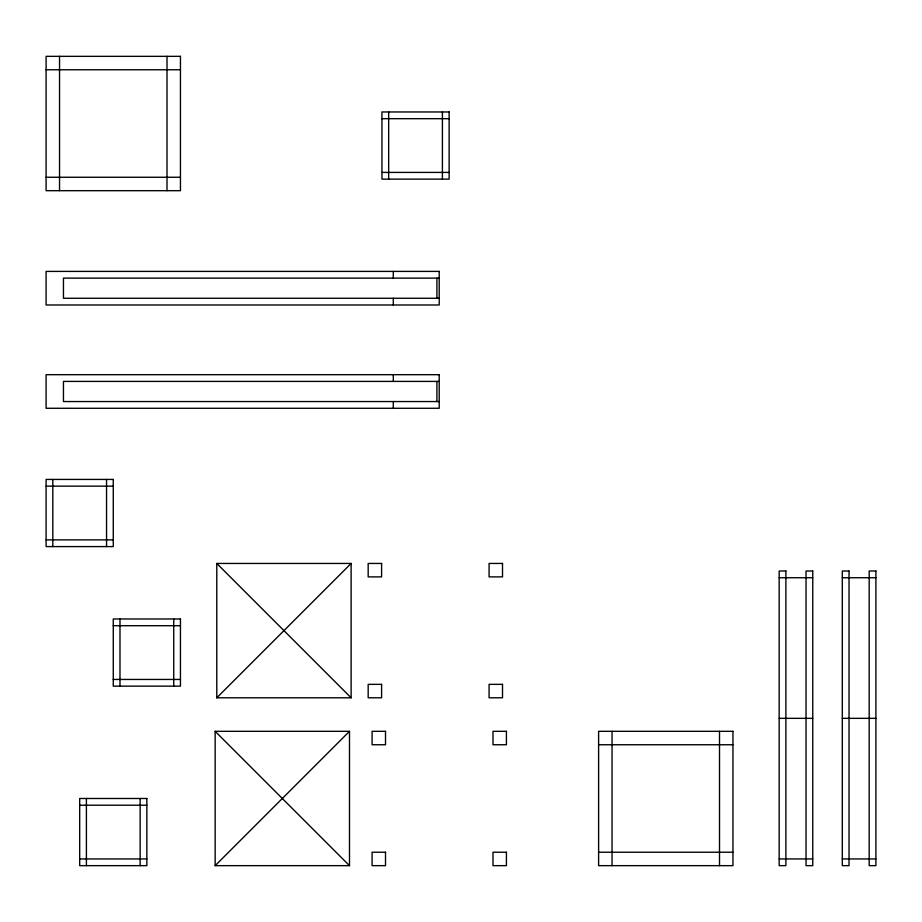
<?xml version="1.0" encoding="UTF-8"?>
<svg xmlns="http://www.w3.org/2000/svg" width="922" height="922" viewBox="0 0 922 922"><rect width="100%" height="100%" fill="white"/><g stroke="black" fill="none" stroke-linecap="round" stroke-linejoin="round"><path stroke-width="1.38" d="M216.785 697.793L351.132 563.446L216.785 563.446L216.785 697.793L351.132 697.793L351.132 563.446M215.16 865.654L349.496 731.319L215.16 731.319L215.16 865.654L349.496 865.654L349.496 731.319M46.1 69.772L180.447 69.772M381.95 118.684L449.129 118.684M381.95 172.414L449.129 172.414M46.1 177.255L180.447 177.255M439.206 278.121L63.457 278.121L63.457 298.267L439.206 298.267M439.206 381.408L63.457 381.408L63.457 401.554L439.206 401.554M46.1 486.148L113.268 486.148M46.1 539.877L113.268 539.877M779.171 577.737L812.755 577.737M842.316 577.737L875.9 577.737M113.268 625.704L180.447 625.704M113.268 679.445L180.447 679.445M779.171 718.342L812.755 718.342M842.316 718.342L875.9 718.342M598.609 744.746L732.955 744.746M79.684 805.206L146.852 805.206M598.609 852.228L732.955 852.228M79.684 858.935L146.852 858.935M779.171 858.935L812.755 858.935M842.316 858.935L875.9 858.935M216.785 563.446L351.132 697.793M215.16 731.319L349.496 865.654M719.517 731.319L719.517 865.654M612.047 731.319L612.047 865.654M442.41 111.965L442.41 179.133M436.913 278.121L436.913 298.267M436.913 381.408L436.913 401.554M393.302 271.402L393.302 278.121M393.302 298.267L393.302 304.986M393.302 374.689L393.302 381.408M393.302 401.554L393.302 408.273M388.669 111.965L388.669 179.133M173.728 618.985L173.728 686.152M167.009 56.346L167.009 190.681M140.144 798.487L140.144 865.654M119.987 618.985L119.987 686.152M106.549 479.428L106.549 546.596M86.403 798.487L86.403 865.654M59.538 56.346L59.538 190.681M52.819 479.428L52.819 546.596M180.447 56.346L46.1 56.346L46.1 190.681L180.447 190.681L180.447 56.346M449.129 111.965L381.95 111.965L381.95 179.133L449.129 179.133L449.129 111.965M439.206 271.402L46.1 271.402L46.1 304.986L439.206 304.986L439.206 271.402M439.206 374.689L46.1 374.689L46.1 408.273L439.206 408.273L439.206 374.689M113.268 479.428L46.1 479.428L46.1 546.596L113.268 546.596L113.268 479.428M381.604 563.446L368.178 563.446L368.178 576.884L381.604 576.884L381.604 563.446M502.513 563.446L489.086 563.446L489.086 576.884L502.513 576.884L502.513 563.446M785.89 571.018L779.171 571.018L779.171 865.654L785.89 865.654L785.89 571.018M812.755 571.018L806.035 571.018L806.035 865.654L812.755 865.654L812.755 571.018M849.035 571.018L842.316 571.018L842.316 865.654L849.035 865.654L849.035 571.018M875.9 571.018L869.181 571.018L869.181 865.654L875.9 865.654L875.9 571.018M180.447 618.985L113.268 618.985L113.268 686.152L180.447 686.152L180.447 618.985M381.604 684.355L368.178 684.355L368.178 697.793L381.604 697.793L381.604 684.355M502.513 684.355L489.086 684.355L489.086 697.793L502.513 697.793L502.513 684.355M385.511 731.319L372.085 731.319L372.085 744.746L385.511 744.746L385.511 731.319M506.42 731.319L492.993 731.319L492.993 744.746L506.42 744.746L506.42 731.319M732.955 731.319L598.609 731.319L598.609 865.654L732.955 865.654L732.955 731.319M146.852 798.487L79.684 798.487L79.684 865.654L146.852 865.654L146.852 798.487M385.511 852.228L372.085 852.228L372.085 865.654L385.511 865.654L385.511 852.228M506.42 852.228L492.993 852.228L492.993 865.654L506.42 865.654L506.42 852.228"/></g></svg>
